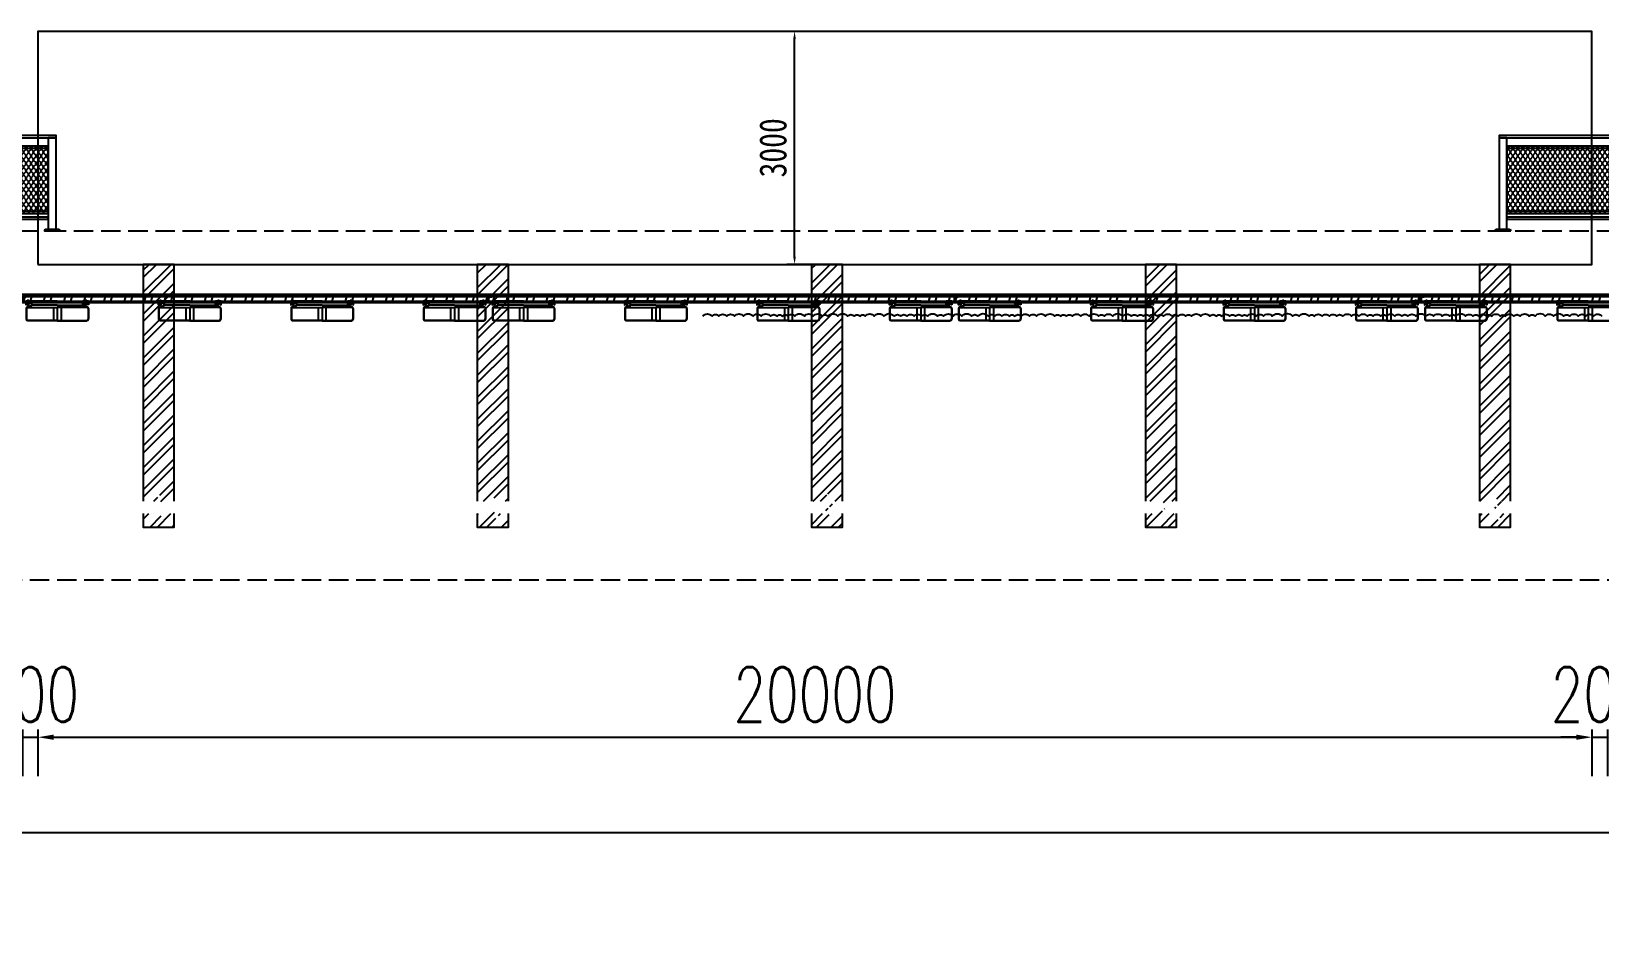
# Model space of a CAD drawing. Header units: millimetres. Extents: x -2018967 to 3675, y -751 to 1571936.
# Drawn here: x -1882933 to -1862748, y 1038427 to 1050148 of the extents above; entities that cross this region are included whole.
import ezdxf

# ---------------------------------------------------------------- set-up
doc = ezdxf.new("R2010")
doc.units = ezdxf.units.MM
doc.header["$LTSCALE"] = 1000
doc.linetypes.add('-6_350_HOLE$0$DASH', pattern=[0.35, 0.25, -0.1])
doc.layers.get('0').update_dxf_attribs({"linetype": 'CONTINUOUS'})
doc.layers.get('DEFPOINTS').update_dxf_attribs({"linetype": 'CONTINUOUS'})
for name, color, linetype in [('W-STEEL_FRAME钢架', 3, 'CONTINUOUS'), ('W-STEEL_KEEL钢龙骨', 5, 'CONTINUOUS'), ('W-WOOD_FLOOR木地板', 30, 'CONTINUOUS'), ('水位', 102, 'CONTINUOUS'), ('螺栓', 146, 'CONTINUOUS')]:
    doc.layers.add(name, color=color, linetype=linetype)
doc.styles.add('STANDARD_T3', font='simplex.shx', dxfattribs={"width": 0.7, "bigfont": 'gbcbig.shx'})
doc.styles.add('黑体', font='simhei.ttf', dxfattribs={"width": 0.8})
doc.dimstyles.new('W&&100', dxfattribs={"dimtxt": 350, "dimasz": 100, "dimexe": 250, "dimexo": 300, "dimgap": 100, "dimtad": 1, "dimdec": 0, "dimzin": 0, "dimdsep": 46, "dimtxsty": 'STANDARD_T3', "dimcen": 0.09, "dimclrd": 1, "dimclre": 1, "dimclrt": 7, "dimazin": 2, "dimtfac": 1, "dimtdec": 0, "dimtix": 1, "dimtmove": 2, "dimatfit": 3, "dimfxl": 100, "dimtolj": 1, "dimtzin": 0, "dimarcsym": 0})
doc.dimstyles.new('W&&200', dxfattribs={"dimtxt": 700, "dimasz": 200, "dimexe": 500, "dimexo": 600, "dimgap": 200, "dimtad": 1, "dimdec": 0, "dimzin": 0, "dimdsep": 46, "dimtxsty": 'STANDARD_T3', "dimcen": 0.09, "dimclrd": 1, "dimclre": 1, "dimclrt": 7, "dimazin": 2, "dimtfac": 1, "dimtdec": 0, "dimtix": 1, "dimtmove": 2, "dimatfit": 3, "dimfxl": 100, "dimtolj": 1, "dimtzin": 0, "dimarcsym": 0})
pattern_1 = [(90, (-1545980.4, -2244741.38), (-32, 48), [8, -88]), (90, (-1545972.4, -2244741.38), (-32, 48), [8, -88]), (45, (-1545980.399, -2244733.379), (-160, -144), [56.5685425, -214.9604615]), (135, (-1545972.399, -2244733.379), (-160, 144), [56.5685425, -214.9604615])]

# ---------------------------------------------------------------- blocks, each defined once
blk = doc.blocks.new('*U472')
h = blk.add_hatch()
h.set_pattern_fill('编织金属网', color=252, scale=80)
h.set_pattern_definition(pattern_1)
h.paths.add_polyline_path([(-700, 475), (-700, -390), (700, -390), (700, 475)])
at = {"color": 242}
blk.add_lwpolyline([(-800, 585), (800, 585), (800, 615), (-800, 615)], close=True, dxfattribs=at)
at = {"color": 236}
for points in [[(-800, -597), (-700, -597), (-700, 585), (-800, 585)], [(700, -597), (800, -597), (800, 585), (700, 585)], [(-650, -615), (-650, -608), (-669, -597), (-700, -597), (-800, -597), (-831, -597), (-850, -608), (-850, -615)], [(850, -615), (850, -608), (831, -597), (800, -597), (700, -597), (669, -597), (650, -608), (650, -615)]]:
    blk.add_lwpolyline(points, close=True, dxfattribs=at)
at = {"color": 252}
for points in [[(-700, -390), (700, -390), (700, 475), (-700, 475)], [(-700, 450), (700, 450), (700, 475), (-700, 475)], [(-700, -390), (700, -390), (700, -365), (-700, -365)], [(-700, -465), (700, -465), (700, -440), (-700, -440)]]:
    blk.add_lwpolyline(points, close=True, dxfattribs=at)
blk = doc.blocks.new('*U473')
at = {"color": 0, "linetype": 'ByBlock', "lineweight": -2, "transparency": 16777216}
blk.add_blockref('*U472', (0, 0), dxfattribs=at)
blk = doc.blocks.new('ce800浮箱侧面')
for p, q in [((-400, 79), (-400, 64)), ((0, 79), (-400, 79)), ((-391, 0), (0, 0)), ((-387, 7), (-335, 25)), ((0, 75), (-386, 75)), ((-338, 53), (-386, 53)), ((-386, 3), (-334, 21)), ((-338, 49), (-385, 49)), ((-330, 41), (-330, 32)), ((-326, 41), (-326, 32)), ((0, 29), (-326, 29)), ((-50, 0), (-50, -167)), ((0, 79), (400, 79)), ((0, 75), (386, 75)), ((0, 29), (326, 29)), ((391, 0), (0, 0)), ((0, 0), (0, -167)), ((0, 0), (0, -167)), ((50, 0), (50, -167)), ((326, 41), (326, 32)), ((330, 41), (330, 32)), ((386, 3), (334, 21)), ((387, 7), (335, 25)), ((338, 53), (386, 53)), ((338, 49), (385, 49)), ((400, 79), (400, 64)), ((-400, -12), (-400, -152)), ((-396, -11), (-396, -152)), ((0, -167), (-381, -167)), ((0, -171), (-381, -171)), ((0, -167), (381, -167)), ((0, -171), (381, -171)), ((396, -11), (396, -152)), ((400, -12), (400, -152))]:
    blk.add_line(p, q)
for points in [[(-400, 79), (-330, 79)], [(-400, 79), (-330, 79)], [(400, 79), (330, 79)], [(400, 79), (330, 79)]]:
    blk.add_lwpolyline(points)
for centre, radius, start, end in [((-385, 64), 15, 180, 270), ((-380, -12), 20, 109.1798, 180), ((-386, 64), 11, 90, 270), ((-381, -11), 15, 109.1798, 180), ((-338, 41), 12, 0, 90), ((-338, 41), 8, 0, 90), ((-338, 32), 8, 289.1798, 0), ((-338, 32), 12, 289.1798, 0), ((338, 41), 12, 90, 180), ((338, 32), 12, 180, 250.8202), ((338, 41), 8, 90, 180), ((338, 32), 8, 180, 250.8202), ((385, 64), 15, 270, 0), ((386, 64), 11, 270, 90), ((381, -11), 15, 0, 70.8202), ((380, -12), 20, 0, 70.8202), ((-381, -152), 19, 180, 270), ((-381, -152), 15, 180, 270), ((381, -152), 15, 270, 0), ((381, -152), 19, 270, 0)]:
    blk.add_arc(centre, radius, start, end)
blk = doc.blocks.new('*U480')
h = blk.add_hatch()
h.set_pattern_fill('ANSI34', color=256, angle=90)
h.set_pattern_definition([(135, (30272.917, -5788.272), (-6.735192, -6.735192), []), (135, (30272.917, -5786.027), (-6.735192, -6.735192), []), (135, (30272.917, -5783.782), (-6.735192, -6.735192), []), (135, (30272.917, -5781.537), (-6.735192, -6.735192), [])])
edge = h.paths.add_edge_path()
edge.add_line((-353, 123), (-403, 123))
edge.add_line((-403, 123), (-403, 73))
edge.add_arc((-403, 76), 3, 270, 360)
edge.add_line((-400, 76), (-400, 120))
edge.add_line((-400, 120), (-356, 120))
edge.add_arc((-356, 123), 3, 270, 360)
h = blk.add_hatch()
h.set_pattern_fill('ANSI34', color=256, angle=180)
h.set_pattern_definition([(225, (6809.39, 27891.443), (6.735192, -6.735192), []), (225, (6807.145, 27891.443), (6.735192, -6.735192), []), (225, (6804.9, 27891.443), (6.735192, -6.735192), []), (225, (6802.655, 27891.443), (6.735192, -6.735192), [])])
edge = h.paths.add_edge_path()
edge.add_line((403, 73), (403, 123))
edge.add_line((403, 123), (353, 123))
edge.add_arc((356, 123), 3, 180, 270)
edge.add_line((356, 120), (400, 120))
edge.add_line((400, 120), (400, 76))
edge.add_arc((403, 76), 3, 180, 270)
for points in [[(-353, 123), (-353, 123), (-403, 123), (-403, 73), (-403, 73, 0.414214), (-400, 76), (-400, 120), (-356, 120, 0.414214)], [(403, 73), (403, 73), (403, 123), (353, 123), (353, 123, 0.414214), (356, 120), (400, 120), (400, 76, 0.414214)]]:
    blk.add_lwpolyline(points, format="xyb", close=True)
at = {"layer": '螺栓'}
for p, q in [((-387, 129), (-386, 130)), ((-387, 129), (-387, 123)), ((-369, 130), (-386, 130)), ((-381, 69), (-382, 70)), ((-368, 129), (-369, 130)), ((-368, 124), (-368, 129)), ((361, 129), (362, 130)), ((361, 129), (361, 123)), ((379, 130), (362, 130)), ((367, 74), (366, 75)), ((380, 129), (379, 130)), ((380, 124), (380, 129))]:
    blk.add_line(p, q, dxfattribs=at)
for points in [[(-387, 124), (-368, 124), (-368, 123), (-387, 123)], [(-368, 85), (-387, 85)], [(-387, 83), (-387, 85)], [(-368, 83), (-387, 83)], [(-385, 130), (-370, 130)], [(-370, 124), (-385, 124)], [(-370, 83), (-370, 77), (-385, 77), (-385, 83)], [(-383, 77), (-383, 83)], [(-382, 130), (-382, 124)], [(-382, 124), (-382, 85)], [(-382, 70), (-382, 77)], [(-381, 124), (-381, 85)], [(-381, 69), (-381, 77)], [(-374, 69), (-381, 69)], [(-374, 124), (-374, 85)], [(-374, 69), (-374, 77)], [(-374, 69), (-373, 70)], [(-373, 124), (-373, 130)], [(-373, 124), (-373, 85)], [(-373, 70), (-373, 77)], [(-372, 83), (-372, 77)], [(-368, 85), (-368, 83)], [(361, 124), (380, 124), (380, 123), (361, 123)], [(380, 90), (361, 90)], [(361, 88), (361, 90)], [(380, 88), (361, 88)], [(363, 130), (378, 130)], [(378, 124), (363, 124)], [(378, 88), (378, 82), (363, 82), (363, 88)], [(365, 82), (365, 88)], [(366, 130), (366, 124)], [(366, 124), (366, 90)], [(366, 75), (366, 82)], [(367, 124), (367, 90)], [(367, 74), (367, 82)], [(374, 74), (367, 74)], [(374, 124), (374, 90)], [(374, 74), (374, 82)], [(374, 74), (375, 75)], [(375, 124), (375, 130)], [(375, 124), (375, 90)], [(375, 75), (375, 82)], [(376, 88), (376, 82)], [(380, 90), (380, 88)]]:
    blk.add_lwpolyline(points, dxfattribs=at)
for points in [[(-385, 130), (-384, 129), (-383, 130), (-382, 130)], [(-382, 130), (-379, 129), (-376, 129), (-372, 130)], [(-373, 130), (-372, 130), (-371, 129), (-370, 130)], [(363, 130), (364, 130), (365, 130), (366, 130)], [(366, 130), (369, 129), (372, 129), (375, 130)], [(375, 130), (376, 130), (377, 130), (378, 130)]]:
    blk.add_open_spline(points, degree=3, dxfattribs=at)
blk.add_blockref('ce800浮箱侧面', (0, 41))
blk = doc.blocks.new('*U479')
at = {"color": 0, "linetype": 'ByBlock', "lineweight": -2, "transparency": 16777216}
for p in [(0, 0), (1704, 0), (3408, 0), (5112, 0)]:
    blk.add_blockref('*U480', p, dxfattribs=at)
blk = doc.blocks.new('6米浮箱立面')
at = {"layer": 'W-STEEL_FRAME钢架'}
h = blk.add_hatch(dxfattribs=at)
h.set_pattern_fill('金属', color=256, scale=100, angle=30)
h.set_pattern_definition([(75, (-1640151.8, -2328842.27), (-241.481457, 64.704761), []), (75, (-1640049.73, -2328783.35), (-241.481457, 64.704761), [])])
h.paths.add_polyline_path([(3000, 0), (3000, 80), (-3000, 80), (-3000, 0)])
at = {"layer": 'W-WOOD_FLOOR木地板'}
h = blk.add_hatch(dxfattribs=at)
h.set_pattern_fill('木材', color=256, scale=20)
h.set_pattern_definition([(50, (-1711341.48, -2483893.79), (51.8470639, 186.2468308), [1200, -160, 400, -80]), (50, (-1711235.08, -2483853.79), (-132.9301375, 7.1090462), [240, -26.4, 480, -60]), (50, (-1711301.48, -2483825.79), (226.3396635, 353.1279042), [640, -112, 320, -80])])
edge = h.paths.add_edge_path()
edge.add_line((-3030, 80), (30, 80))
edge.add_line((30, 80), (30, 104))
edge.add_line((30, 104), (-3030, 104))
edge.add_line((-3030, 104), (-3030, 80))
at = {"layer": 'W-STEEL_FRAME钢架'}
for points in [[(-2957, 80), (-3000, 80), (-3000, 0), (-2957, 0), (-2957, 2, 0.398895), (-2960, 5), (-2990, 7, -0.398895), (-2995, 12), (-2995, 68, -0.398895), (-2990, 73), (-2960, 75, 0.398895), (-2957, 78)], [(2957, 80), (3000, 80), (3000, 0), (2957, 0), (2957, 2, -0.398895), (2960, 5), (2990, 7, 0.398895), (2995, 12), (2995, 68, 0.398895), (2990, 73), (2960, 75, -0.398895), (2957, 78)]]:
    blk.add_lwpolyline(points, format="xyb", close=True, dxfattribs=at)
blk.add_lwpolyline([(-3000, 0), (3000, 0), (3000, 80), (-3000, 80)], close=True, dxfattribs=at)
at = {"layer": 'W-STEEL_KEEL钢龙骨'}
blk.add_lwpolyline([(-3000, 20), (3000, 20), (3000, 80), (-3000, 80)], close=True, dxfattribs=at)
at = {"layer": 'W-WOOD_FLOOR木地板'}
blk.add_lwpolyline([(-3030, 80), (3030, 80), (3030, 104), (-3030, 104)], close=True, dxfattribs=at)
blk.add_blockref('*U479', (-2551, -103))
blk = doc.blocks.new('*U481')
blk.add_blockref('6米浮箱立面', (0, 64))
blk = doc.blocks.new('*U482')
at = {"color": 0, "linetype": 'ByBlock', "lineweight": -2, "transparency": 16777216}
for p in [(0, 0), (6000, 0), (12000, 0), (18000, 0)]:
    blk.add_blockref('*U481', p, dxfattribs=at)
blk = doc.blocks.new('*U485')
h = blk.add_hatch()
h.set_pattern_fill('金属', color=252, scale=80)
h.set_pattern_definition([(45, (-1564214.67, -2218417.8), (-141.421356, 141.421356), []), (45, (-1564120.4, -2218417.8), (-141.421356, 141.421356), [])])
h.paths.add_polyline_path([(174, 1826), (-226, 1826), (-226, -1224), (-56, -1224), (-18, -1119), (19, -1329), (56, -1224), (174, -1224)])
h.paths.add_polyline_path([(-18, -1279), (-56, -1384), (-226, -1384), (-226, -1556), (174, -1556), (174, -1384), (56, -1384), (19, -1489)])
for points in [[(174, -1224), (174, 1826), (-226, 1826), (-226, -1224)], [(-226, -1384), (-226, -1556), (174, -1556), (174, -1384)]]:
    blk.add_lwpolyline(points)
blk = doc.blocks.new('*U486')
at = {"color": 0, "linetype": 'ByBlock', "lineweight": -2, "transparency": 16777216}
for p in [(-17200, 0), (-12900, 0), (-8600, 0), (-4300, 0), (0, 0)]:
    blk.add_blockref('*U485', p, dxfattribs=at)
blk = doc.blocks.new('*D918')
at = {"color": 1, "lineweight": -2, "transparency": 16777216}
for p, q in [((-1891048, 1039927), (-1891048, 1039327)), ((-1820248, 1039827), (-1890848, 1039827)), ((-1820048, 1039927), (-1820048, 1039327))]:
    blk.add_line(p, q, dxfattribs=at)
at = {"color": 1, "transparency": 16777216}
for points in [[(-1890848, 1039860), (-1890848, 1039794), (-1891048, 1039827)], [(-1820248, 1039860), (-1820248, 1039794), (-1820048, 1039827)]]:
    blk.add_solid(points, dxfattribs=at)
at = {"layer": 'DEFPOINTS', "color": 0, "transparency": 16777216}
for p in [(-1891048, 1046695), (-1820048, 1046705), (-1891048, 1039827)]:
    blk.add_point(p, dxfattribs=at)
at = {"color": 7, "transparency": 16777216, "insert": (-1857048, 1038886), "char_height": 700, "attachment_point": 5, "style": 'STANDARD_T3'}
blk.add_mtext('\\A1;71000', dxfattribs=at)
blk = doc.blocks.new('*D925')
at = {"color": 1, "lineweight": -2, "transparency": 16777216}
for p, q in [((-1883048, 1041159), (-1883048, 1040559)), ((-1882848, 1041159), (-1882848, 1040559)), ((-1883248, 1041059), (-1883448, 1041059)), ((-1883048, 1041059), (-1882848, 1041059)), ((-1882648, 1041059), (-1882448, 1041059))]:
    blk.add_line(p, q, dxfattribs=at)
at = {"color": 1, "transparency": 16777216}
for points in [[(-1883248, 1041092), (-1883248, 1041025), (-1883048, 1041059)], [(-1882648, 1041092), (-1882648, 1041025), (-1882848, 1041059)]]:
    blk.add_solid(points, dxfattribs=at)
at = {"layer": 'DEFPOINTS', "color": 0, "transparency": 16777216}
for p in [(-1882848, 1047148), (-1883048, 1046695), (-1882848, 1041059)]:
    blk.add_point(p, dxfattribs=at)
at = {"color": 7, "transparency": 16777216, "insert": (-1882948, 1041609), "char_height": 700, "attachment_point": 5, "style": 'STANDARD_T3'}
blk.add_mtext('\\A1;200', dxfattribs=at)
blk = doc.blocks.new('*D926')
at = {"color": 1, "lineweight": -2, "transparency": 16777216}
for p, q in [((-1882848, 1041159), (-1882848, 1040559)), ((-1862848, 1041159), (-1862848, 1040559)), ((-1882648, 1041059), (-1863048, 1041059))]:
    blk.add_line(p, q, dxfattribs=at)
at = {"color": 1, "transparency": 16777216}
for points in [[(-1882648, 1041092), (-1882648, 1041025), (-1882848, 1041059)], [(-1863048, 1041092), (-1863048, 1041025), (-1862848, 1041059)]]:
    blk.add_solid(points, dxfattribs=at)
at = {"layer": 'DEFPOINTS', "color": 0, "transparency": 16777216}
for p in [(-1882848, 1047148), (-1862848, 1047148), (-1862848, 1041059)]:
    blk.add_point(p, dxfattribs=at)
at = {"color": 7, "transparency": 16777216, "insert": (-1872848, 1041609), "char_height": 700, "attachment_point": 5, "style": 'STANDARD_T3'}
blk.add_mtext('\\A1;20000', dxfattribs=at)
blk = doc.blocks.new('*D927')
at = {"color": 1, "lineweight": -2, "transparency": 16777216}
for p, q in [((-1862848, 1041159), (-1862848, 1040559)), ((-1862648, 1041159), (-1862648, 1040559)), ((-1863048, 1041059), (-1863248, 1041059)), ((-1862848, 1041059), (-1862648, 1041059)), ((-1862448, 1041059), (-1862248, 1041059))]:
    blk.add_line(p, q, dxfattribs=at)
at = {"color": 1, "transparency": 16777216}
for points in [[(-1863048, 1041092), (-1863048, 1041025), (-1862848, 1041059)], [(-1862448, 1041092), (-1862448, 1041025), (-1862648, 1041059)]]:
    blk.add_solid(points, dxfattribs=at)
at = {"layer": 'DEFPOINTS', "color": 0, "transparency": 16777216}
for p in [(-1862848, 1047148), (-1862648, 1046759), (-1862648, 1041059)]:
    blk.add_point(p, dxfattribs=at)
at = {"color": 7, "transparency": 16777216, "insert": (-1862748, 1041609), "char_height": 700, "attachment_point": 5, "style": 'STANDARD_T3'}
blk.add_mtext('\\A1;200', dxfattribs=at)
blk = doc.blocks.new('*U941')
h = blk.add_hatch()
h.set_pattern_fill('编织金属网', color=252, scale=80)
h.set_pattern_definition(pattern_1)
h.paths.add_polyline_path([(-700, 475), (-700, -390), (700, -390), (700, 475)])
at = {"color": 242}
blk.add_lwpolyline([(-800, 585), (800, 585), (800, 615), (-800, 615)], close=True, dxfattribs=at)
at = {"color": 236}
for points in [[(-800, -597), (-700, -597), (-700, 585), (-800, 585)], [(700, -597), (800, -597), (800, 585), (700, 585)], [(-650, -615), (-650, -608), (-669, -597), (-700, -597), (-800, -597), (-831, -597), (-850, -608), (-850, -615)], [(850, -615), (850, -608), (831, -597), (800, -597), (700, -597), (669, -597), (650, -608), (650, -615)]]:
    blk.add_lwpolyline(points, close=True, dxfattribs=at)
at = {"color": 252}
for points in [[(-700, -390), (700, -390), (700, 475), (-700, 475)], [(-700, 450), (700, 450), (700, 475), (-700, 475)], [(-700, -390), (700, -390), (700, -365), (-700, -365)], [(-700, -465), (700, -465), (700, -440), (-700, -440)]]:
    blk.add_lwpolyline(points, close=True, dxfattribs=at)
blk = doc.blocks.new('*U942')
at = {"color": 0, "linetype": 'ByBlock', "lineweight": -2, "transparency": 16777216}
for p in [(-10500, 0), (-9000, 0), (-7500, 0), (-6000, 0), (-4500, 0), (-3000, 0), (-1500, 0), (0, 0)]:
    blk.add_blockref('*U941', p, dxfattribs=at)
blk = doc.blocks.new('*D943')
at = {"color": 1, "lineweight": -2, "transparency": 16777216}
for p, q in [((-1873210, 1050148), (-1872860, 1050148)), ((-1873110, 1047248), (-1873110, 1050048)), ((-1873210, 1047148), (-1872860, 1047148))]:
    blk.add_line(p, q, dxfattribs=at)
at = {"color": 1, "transparency": 16777216}
for points in [[(-1873127, 1050048), (-1873094, 1050048), (-1873110, 1050148)], [(-1873127, 1047248), (-1873094, 1047248), (-1873110, 1047148)]]:
    blk.add_solid(points, dxfattribs=at)
at = {"layer": 'DEFPOINTS', "color": 0, "transparency": 16777216}
for p in [(-1882848, 1050148), (-1873110, 1050148), (-1882848, 1047148)]:
    blk.add_point(p, dxfattribs=at)
at = {"color": 7, "transparency": 16777216, "insert": (-1873387, 1048648), "char_height": 350, "attachment_point": 5, "rotation": 90, "style": '黑体'}
blk.add_mtext('\\A1;3000', dxfattribs=at)

msp = doc.modelspace()

# ---------------------------------------------------------------- linework, layer by layer
msp.add_lwpolyline([(-1882848.4, 1047147.7), (-1862848.4, 1047147.7), (-1862848.4, 1050147.7), (-1882848.4, 1050147.7)], close=True)
at = {"linetype": '-6_350_HOLE$0$DASH'}
msp.add_lwpolyline([(-1895686.4, 1047578.7), (-1817602.9, 1047578.7), (-1817602.9, 1043082.2), (-1895686.4, 1043082.2)], close=True, dxfattribs=at)
at = {"layer": '水位', "color": 4}
msp.add_lwpolyline([(-1874292.9, 1046478.8, -0.5205671), (-1874172.8, 1046478.8, -0.5205671), (-1874085.1, 1046478.8, -0.5205671), (-1873984.2, 1046478.8, -0.5205671), (-1873882.7, 1046478.8, -0.5205671), (-1873767.9, 1046478.8, -0.5205671), (-1873644.9, 1046478.8, -0.5205671), (-1873539.7, 1046478.8, -0.5205671), (-1873420.3, 1046478.8, -0.5205671), (-1873336.8, 1046478.8, -0.5205671), (-1873266, 1046478.8, -0.5205671), (-1873195.7, 1046478.8, -0.5205671), (-1873108.3, 1046478.8, -0.5205671), (-1872984.4, 1046478.8, -0.5205671), (-1872869.6, 1046478.8, -0.5205671), (-1872754.6, 1046478.8, -0.5205671), (-1872681.8, 1046478.8, -0.5205671), (-1872553.1, 1046478.8, -0.5205671), (-1872427.8, 1046478.8, -0.5205671), (-1872344.1, 1046478.8, -0.5205671), (-1872269.3, 1046478.8, -0.5205671), (-1872199.6, 1046478.8, -0.5205671), (-1872085.5, 1046478.8, -0.5205671), (-1871960.3, 1046478.8, -0.5205671), (-1871829.9, 1046478.8, -0.5205671), (-1871744.3, 1046478.8, -0.5205671), (-1871662.8, 1046478.8, -0.5205671), (-1871572.5, 1046478.8, -0.5205671), (-1871476.3, 1046478.8, -0.5205671), (-1871396, 1046478.8, -0.5205671), (-1871268.7, 1046478.8, -0.5205671), (-1871191.7, 1046478.8, -0.5205671), (-1871070.7, 1046478.8, -0.5205671), (-1870957.7, 1046478.8, -0.5205671), (-1870833.2, 1046478.8, -0.5205671), (-1870750.5, 1046478.8, -0.5205671), (-1870620.4, 1046478.8, -0.5205671), (-1870533.4, 1046478.8, -0.5205671), (-1870440.7, 1046478.8, -0.5205671), (-1870348.7, 1046478.8, -0.5205671), (-1870276.6, 1046478.8, -0.5205671), (-1870193.4, 1046478.8, -0.5205671), (-1870085.8, 1046478.8, -0.5205671), (-1869994.7, 1046478.8, -0.5205671), (-1869879, 1046478.8, -0.5205671), (-1869765.2, 1046478.8, -0.5205671), (-1869685.5, 1046478.8, -0.5205671), (-1869613.2, 1046478.8, -0.5205671), (-1869534.6, 1046478.8, -0.5205671), (-1869426.4, 1046478.8, -0.5205671), (-1869320.1, 1046478.8, -0.5205671), (-1869199.7, 1046478.8, -0.5205671), (-1869122.9, 1046478.8, -0.5205671), (-1869015.8, 1046478.8, -0.5205671), (-1868884.6, 1046478.8, -0.5205671), (-1868776.4, 1046478.8, -0.5205671), (-1868697, 1046478.8, -0.5205671), (-1868622.2, 1046478.8, -0.5205671), (-1868541.2, 1046478.8, -0.5205671), (-1868445.4, 1046478.8, -0.5205671), (-1868359.9, 1046478.8, -0.5205671), (-1868251.5, 1046478.8, -0.5205671), (-1868171, 1046478.8, -0.5205671), (-1868077.4, 1046478.8, -0.5205671), (-1867999.6, 1046478.8, -0.5205671), (-1867879.8, 1046478.8, -0.5205671), (-1867764.7, 1046478.8, -0.5205671), (-1867682.6, 1046478.8, -0.5205671), (-1867612.8, 1046478.8, -0.5205671), (-1867511.7, 1046478.8, -0.5205671), (-1867435, 1046478.8, -0.5205671), (-1867351.4, 1046478.8, -0.5205671), (-1867283.9, 1046478.8, -0.5205671), (-1867167.7, 1046478.8, -0.5205671), (-1867073.4, 1046478.8, -0.5205671), (-1866961.3, 1046478.8, -0.5205671), (-1866833.6, 1046478.8, -0.5205671), (-1866701, 1046478.8, -0.5205671), (-1866616.2, 1046478.8, -0.5205671), (-1866488.7, 1046478.8, -0.5205671), (-1866419.5, 1046478.8, -0.5205671), (-1866321.4, 1046478.8, -0.5205671), (-1866227.3, 1046478.8, -0.5205671), (-1866136.9, 1046478.8, -0.5205671), (-1866052.5, 1046478.8, -0.5205671), (-1865940.8, 1046478.8, -0.5205671), (-1865846.4, 1046478.8, -0.5205671), (-1865737.5, 1046478.8, -0.5205671), (-1865663.2, 1046478.8, -0.5205671), (-1865567.3, 1046478.8, -0.5205671), (-1865491, 1046478.8, -0.5205671), (-1865385.8, 1046478.8, -0.5205671), (-1865296.3, 1046478.8, -0.5205671), (-1865215.4, 1046478.8, -0.5205671), (-1865112.7, 1046478.8, -0.5205671), (-1864983.3, 1046478.8, -0.5205671), (-1864886.4, 1046478.8, -0.5205671), (-1864773.4, 1046478.8, -0.5205671), (-1864680.2, 1046478.8, -0.5205671), (-1864599.2, 1046478.8, -0.5205671), (-1864474.7, 1046478.8, -0.5205671), (-1864378.8, 1046478.8, -0.5205671), (-1864304.3, 1046478.8, -0.5205671), (-1864206.2, 1046478.8, -0.5205671), (-1864137.6, 1046478.8, -0.5205671), (-1864028, 1046478.8, -0.5205671), (-1863961.1, 1046478.8, -0.5205671), (-1863853.3, 1046478.8, -0.5205671), (-1863769.5, 1046478.8, -0.5205671), (-1863653.8, 1046478.8, -0.5205671), (-1863579.7, 1046478.8, -0.5205671), (-1863447.7, 1046478.8, -0.5205671), (-1863341.1, 1046478.8, -0.5205671), (-1863211.5, 1046478.8, -0.5205671), (-1863133.8, 1046478.8, -0.5205671), (-1863023.6, 1046478.8, -0.5205671), (-1862925.6, 1046478.8, -0.5205671), (-1862826.7, 1046478.8, -0.5205671), (-1862718.4, 1046478.8, -0.5205671)], format="xyb", dxfattribs=at)

# ---------------------------------------------------------------- block references
for name, p in [('*U942', (-1883416.3, 1048193.7)), ('*U473', (-1863243.3, 1048193.7)), ('*U486', (-1864067.6, 1045321.3)), ('*U482', (-1880048.3, 1046590.4))]:
    msp.add_blockref(name, p)

# ---------------------------------------------------------------- dimensions: what is measured, and where the dimension line sits
dim = msp.add_aligned_dim(p1=(-1882848.4, 1047147.7), p2=(-1882848.4, 1050147.7), distance=-9738, dimstyle='W&&100', override={"dimtxsty": '黑体', "dimfxlon": 1})
dim.commit()
dim.dimension.update_dxf_attribs({"geometry": '*D943', "text_midpoint": (-1873387.4, 1048647.7)})
for base, p1, p2, picture, middle in [((-1882848.4, 1041058.8), (-1883048.3, 1046694.7), (-1882848.4, 1047147.7), '*D925', (-1882948.4, 1041608.8)), ((-1862848.4, 1041058.8), (-1882848.4, 1047147.7), (-1862848.4, 1047147.7), '*D926', (-1872848.4, 1041608.8)), ((-1862648.4, 1041058.8), (-1862848.4, 1047147.7), (-1862648.4, 1046758.7), '*D927', (-1862748.4, 1041608.8))]:
    dim = msp.add_linear_dim(base=base, p1=p1, p2=p2, dimstyle='W&&200', override={"dimfxlon": 1})
    dim.commit()
    dim.dimension.update_dxf_attribs({"geometry": picture, "text_midpoint": middle})
dim = msp.add_linear_dim(base=(-1891048.4, 1039827.1), p1=(-1820048.4, 1046704.8), p2=(-1891048.4, 1046694.7), dimstyle='W&&200', override={"dimfxlon": 1})
dim.commit()
dim.dimension.update_dxf_attribs({"geometry": '*D918', "text_midpoint": (-1857048.4, 1038885.9), "dimtype": 160})

doc.saveas('drawing.dxf')
